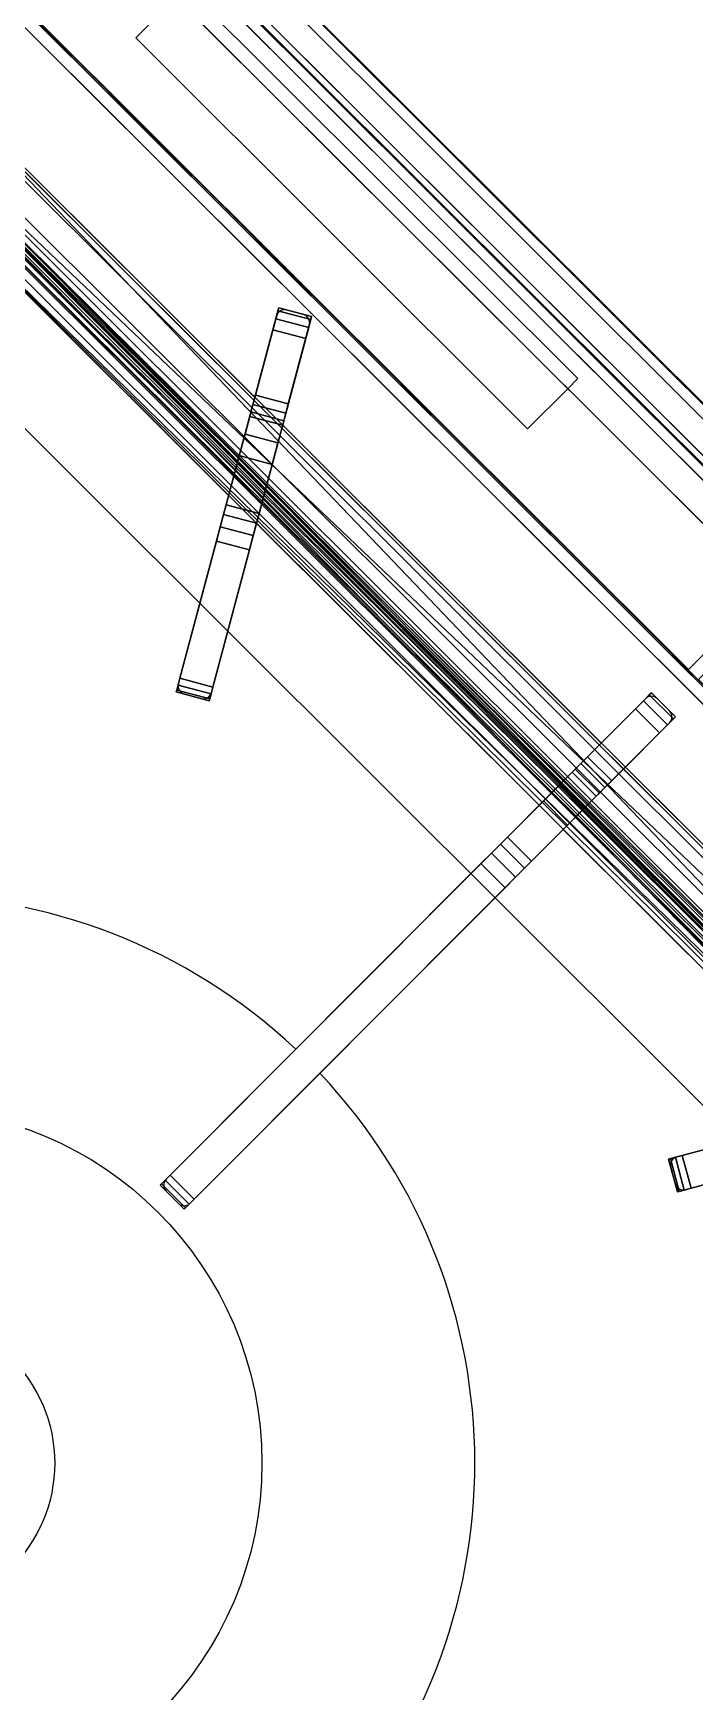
# Model space of a CAD drawing. Header units: millimetres. Extents: x 89237 to 96871, y -22823 to -19192.
# Drawn here: x 94740.4 to 94763.7, y -21865.6 to -21807.2 of the extents above; entities that cross this region are included whole.
import ezdxf

# ---------------------------------------------------------------- set-up
doc = ezdxf.new("R2010")
doc.units = ezdxf.units.MM
doc.header["$LTSCALE"] = 5
doc.linetypes.add('DASHED2', pattern=[9.525, 6.35, -3.175])
for name, color, linetype in [('200-EquipBlack-3d', 250, 'Continuous'), ('200-EquipBorder-2d', 9, 'Continuous'), ('200-EquipHidden-2D', 53, 'DASHED2'), ('200-EquipInternal-2d', 252, 'Continuous'), ('200-EquipSteel-3d', 9, 'Continuous')]:
    doc.layers.add(name, color=color, linetype=linetype)
doc.layers.add('200-InsPoint-3D', color=3, linetype='Continuous', plot=False)

# ---------------------------------------------------------------- blocks, each defined once
blk = doc.blocks.new('ELECTROLUX-MC-CRUSCOTTO800')
at = {"layer": '200-EquipBorder-2d'}
blk.add_line((0, -75), (800, -75), dxfattribs=at)
at = {"layer": '200-EquipSteel-3d'}
for points in [[(0, -55.83, 654.41), (0, 0, 660.54), (800, 0, 660.54), (800, -55.83, 654.41)], [(0, 0, 660.54), (0, 0, 900), (800, 0, 900), (800, 0, 660.54)], [(0, 0, 900), (0, -62, 900), (800, -62, 900), (800, 0, 900)], [(0, -4.32, 810.26), (0, -59.37, 692.2), (800, -59.37, 692.2), (800, -4.32, 810.26)], [(0, -71.19, 877.81), (0, -4.82, 813.08), (800, -4.82, 813.08), (800, -71.19, 877.81)], [(0, -59.7, 690.72), (0, -59.7, 657.89), (800, -59.7, 657.89), (800, -59.7, 690.72)], [(0, -74.75, 884.46), (0, -71.19, 877.81), (800, -71.19, 877.81), (800, -74.75, 884.46)]]:
    blk.add_3dface(points, dxfattribs=at)
for points, invisible_edges in [([(0, -4.12, 811.75), (0, -4.1, 810.99), (800, -4.1, 810.99), (800, -4.12, 811.75)], 10), ([(0, -4.1, 810.99), (0, -4.32, 810.26), (800, -4.32, 810.26), (800, -4.1, 810.99)], 8), ([(0, -4.36, 812.47), (0, -4.12, 811.75), (800, -4.12, 811.75), (800, -4.36, 812.47)], 10), ([(0, -4.82, 813.08), (0, -4.36, 812.47), (800, -4.36, 812.47), (800, -4.82, 813.08)], 2), ([(0, -57.28, 654.56), (0, -55.83, 654.41), (800, -55.83, 654.41), (800, -57.28, 654.56)], 8), ([(0, -58.54, 655.29), (0, -57.28, 654.56), (800, -57.28, 654.56), (800, -58.54, 655.29)], 10), ([(0, -59.4, 656.46), (0, -58.54, 655.29), (800, -58.54, 655.29), (800, -59.4, 656.46)], 10), ([(0, -59.37, 692.2), (0, -59.51, 691.85), (800, -59.51, 691.85), (800, -59.37, 692.2)], 2), ([(0, -59.7, 657.89), (0, -59.4, 656.46), (800, -59.4, 656.46), (800, -59.7, 657.89)], 2), ([(0, -59.51, 691.85), (0, -59.62, 691.48), (800, -59.62, 691.48), (800, -59.51, 691.85)], 10), ([(0, -59.62, 691.48), (0, -59.68, 691.11), (800, -59.68, 691.11), (800, -59.62, 691.48)], 10), ([(0, -59.68, 691.11), (0, -59.7, 690.72), (800, -59.7, 690.72), (800, -59.68, 691.11)], 8), ([(0, -62, 900), (0, -69.22, 897.81), (800, -69.22, 897.81), (800, -62, 900)], 2), ([(0, -69.22, 897.81), (0, -74.01, 891.97), (800, -74.01, 891.97), (800, -69.22, 897.81)], 10), ([(0, -74.01, 891.97), (0, -74.75, 884.46), (800, -74.75, 884.46), (800, -74.01, 891.97)], 8)]:
    blk.add_3dface(points, dxfattribs=dict(at, invisible_edges=invisible_edges))
blk = doc.blocks.new('ELECTROLUX-MC-BODY800X250')
at = {"layer": '200-EquipSteel-3d'}
for points in [[(0, -855, 650), (0, -2, 650), (800, -2, 650), (800, -855, 650)], [(0, -855, 650), (0, -855, 900), (0, -2, 900), (0, -2, 650)], [(0, -855, 650), (800, -855, 650), (800, -855, 900), (0, -855, 900)]]:
    blk.add_3dface(points, dxfattribs=at)
blk = doc.blocks.new('ELECTROLUX-MC-BURNER10')
at = {"layer": '200-EquipInternal-2d'}
blk.add_circle((0, 0), 52, dxfattribs=at)
blk = doc.blocks.new('ELECTROLUX-MC-TOPPAELLERO')
at = {"layer": '200-EquipBlack-3d'}
for points, invisible_edges in [([(394, -600, 929), (406, -600.67, 926.5), (394, -600.67, 926.5)], 1), ([(394, -600, 929), (406, -600, 929), (406, -600.67, 926.5)], 12), ([(394, -600, 929), (394, -600, 932), (406, -600, 929)], 2), ([(394, -600, 932), (406, -600, 932), (406, -600, 929)], 12), ([(394, -600, 932), (394, -600.67, 934.5), (406, -600, 932)], 2), ([(406, -600, 932), (394, -600.67, 934.5), (406, -600.67, 934.5)], 1), ([(394, -600.67, 934.5), (394, -600, 932), (394, -605, 937)], 14), ([(394, -600, 932), (394, -600, 929), (394, -605, 937)], 14), ([(394, -605, 937), (394, -600, 929), (394, -605, 924)], 15), ([(394, -600.67, 926.5), (394, -605, 924), (394, -600, 929)], 3), ([(406, -600.67, 926.5), (406, -602.5, 924.67), (394, -600.67, 926.5)], 2), ([(394, -600.67, 926.5), (406, -602.5, 924.67), (394, -602.5, 924.67)], 1), ([(406, -602.5, 936.33), (406, -600.67, 934.5), (394, -602.5, 936.33)], 2), ([(394, -602.5, 936.33), (406, -600.67, 934.5), (394, -600.67, 934.5)], 1), ([(394, -602.5, 936.33), (394, -600.67, 934.5), (394, -605, 937)], 2), ([(394, -602.5, 924.67), (394, -605, 924), (394, -600.67, 926.5)], 2), ([(406, -600.67, 926.5), (406, -600, 929), (406, -605, 924)], 14), ([(406, -600, 929), (406, -600, 932), (406, -605, 924)], 14), ([(406, -605, 924), (406, -600, 932), (406, -605, 937)], 15), ([(406, -600.67, 934.5), (406, -605, 937), (406, -600, 932)], 3), ([(406, -602.5, 924.67), (406, -600.67, 926.5), (406, -605, 924)], 2), ([(406, -602.5, 936.33), (406, -605, 937), (406, -600.67, 934.5)], 2), ([(394, -605, 924), (394, -602.5, 924.67), (406, -605, 924)], 2), ([(406, -605, 924), (394, -602.5, 924.67), (406, -602.5, 924.67)], 1), ([(394, -605, 937), (406, -602.5, 936.33), (394, -602.5, 936.33)], 1), ([(394, -605, 937), (406, -605, 937), (406, -602.5, 936.33)], 12), ([(394, -605, 924), (406, -605, 924), (394, -760, 920)], 2), ([(406, -605, 924), (406, -760, 920), (394, -760, 920)], 12), ([(394, -837, 937), (406, -837, 937), (394, -605, 937)], 2), ([(406, -837, 937), (406, -605, 937), (394, -605, 937)], 12), ([(394, -605, 937), (394, -760, 920), (394, -837, 937)], 3), ([(394, -605, 937), (394, -605, 924), (394, -760, 920)], 13), ([(406, -837, 937), (406, -760, 920), (406, -605, 937)], 3), ([(406, -605, 924), (406, -605, 937), (406, -760, 920)], 3), ([(274.99, -727.58, 926.5), (275.33, -727, 929), (272.83, -731.33, 924)], 14), ([(275.33, -727, 929), (275.33, -727, 932), (272.83, -731.33, 924)], 14), ([(272.83, -731.33, 924), (275.33, -727, 932), (272.83, -731.33, 937)], 15), ([(274.99, -727.58, 934.5), (272.83, -731.33, 937), (275.33, -727, 932)], 3), ([(274.08, -729.17, 924.67), (274.99, -727.58, 926.5), (272.83, -731.33, 924)], 2), ([(274.08, -729.17, 936.33), (272.83, -731.33, 937), (274.99, -727.58, 934.5)], 2), ([(272.83, -731.33, 924), (284.47, -735.17, 924.67), (274.08, -729.17, 924.67)], 1), ([(272.83, -731.33, 937), (274.08, -729.17, 936.33), (283.22, -737.33, 937)], 2), ([(274.08, -729.17, 924.67), (285.38, -733.58, 926.5), (274.99, -727.58, 926.5)], 1), ([(274.99, -727.58, 934.5), (284.47, -735.17, 936.33), (274.08, -729.17, 936.33)], 1), ([(284.47, -735.17, 924.67), (285.38, -733.58, 926.5), (274.08, -729.17, 924.67)], 2), ([(283.22, -737.33, 937), (274.08, -729.17, 936.33), (284.47, -735.17, 936.33)], 1), ([(275.33, -727, 929), (274.99, -727.58, 926.5), (285.72, -733, 929)], 2), ([(275.33, -727, 932), (285.38, -733.58, 934.5), (274.99, -727.58, 934.5)], 1), ([(285.72, -733, 929), (274.99, -727.58, 926.5), (285.38, -733.58, 926.5)], 1), ([(285.38, -733.58, 934.5), (284.47, -735.17, 936.33), (274.99, -727.58, 934.5)], 2), ([(275.33, -727, 932), (275.33, -727, 929), (285.72, -733, 932)], 2), ([(275.33, -727, 929), (285.72, -733, 929), (285.72, -733, 932)], 12), ([(275.33, -727, 932), (285.72, -733, 932), (285.38, -733.58, 934.5)], 12), ([(524.67, -727, 929), (525.01, -727.58, 926.5), (514.28, -733, 929)], 2), ([(524.67, -727, 932), (524.67, -727, 929), (514.28, -733, 932)], 2), ([(524.67, -727, 929), (514.28, -733, 929), (514.28, -733, 932)], 12), ([(524.67, -727, 932), (514.28, -733, 932), (514.62, -733.58, 934.5)], 12), ([(514.28, -733, 929), (525.01, -727.58, 926.5), (514.62, -733.58, 926.5)], 1), ([(524.67, -727, 932), (514.62, -733.58, 934.5), (525.01, -727.58, 934.5)], 1), ([(525.92, -729.17, 924.67), (514.62, -733.58, 926.5), (525.01, -727.58, 926.5)], 1), ([(514.62, -733.58, 934.5), (515.53, -735.17, 936.33), (525.01, -727.58, 934.5)], 2), ([(515.53, -735.17, 924.67), (514.62, -733.58, 926.5), (525.92, -729.17, 924.67)], 2), ([(525.01, -727.58, 934.5), (515.53, -735.17, 936.33), (525.92, -729.17, 936.33)], 1), ([(527.17, -731.33, 924), (515.53, -735.17, 924.67), (525.92, -729.17, 924.67)], 1), ([(516.78, -737.33, 937), (525.92, -729.17, 936.33), (515.53, -735.17, 936.33)], 1), ([(527.17, -731.33, 937), (525.92, -729.17, 936.33), (516.78, -737.33, 937)], 2), ([(525.01, -727.58, 926.5), (524.67, -727, 929), (527.17, -731.33, 924)], 14), ([(524.67, -727, 929), (524.67, -727, 932), (527.17, -731.33, 924)], 14), ([(527.17, -731.33, 924), (524.67, -727, 932), (527.17, -731.33, 937)], 15), ([(525.01, -727.58, 934.5), (527.17, -731.33, 937), (524.67, -727, 932)], 3), ([(525.92, -729.17, 924.67), (525.01, -727.58, 926.5), (527.17, -731.33, 924)], 2), ([(525.92, -729.17, 936.33), (527.17, -731.33, 937), (525.01, -727.58, 934.5)], 2), ([(272.83, -731.33, 937), (283.22, -737.33, 937), (209.33, -841.32, 937)], 2), ([(209.33, -841.32, 937), (247.83, -774.64, 920), (272.83, -731.33, 937)], 3), ([(247.83, -774.64, 920), (258.22, -780.64, 920), (272.83, -731.33, 924)], 2), ([(272.83, -731.33, 924), (272.83, -731.33, 937), (247.83, -774.64, 920)], 3), ([(258.22, -780.64, 920), (283.22, -737.33, 924), (272.83, -731.33, 924)], 12), ([(272.83, -731.33, 924), (283.22, -737.33, 924), (284.47, -735.17, 924.67)], 12), ([(285.38, -733.58, 934.5), (285.72, -733, 932), (283.22, -737.33, 937)], 14), ([(285.72, -733, 932), (285.72, -733, 929), (283.22, -737.33, 937)], 14), ([(283.22, -737.33, 937), (285.72, -733, 929), (283.22, -737.33, 924)], 15), ([(285.38, -733.58, 926.5), (283.22, -737.33, 924), (285.72, -733, 929)], 3), ([(284.47, -735.17, 936.33), (285.38, -733.58, 934.5), (283.22, -737.33, 937)], 2), ([(284.47, -735.17, 924.67), (283.22, -737.33, 924), (285.38, -733.58, 926.5)], 2), ([(514.62, -733.58, 934.5), (514.28, -733, 932), (516.78, -737.33, 937)], 14), ([(514.28, -733, 932), (514.28, -733, 929), (516.78, -737.33, 937)], 14), ([(516.78, -737.33, 937), (514.28, -733, 929), (516.78, -737.33, 924)], 15), ([(514.62, -733.58, 926.5), (516.78, -737.33, 924), (514.28, -733, 929)], 3), ([(515.53, -735.17, 936.33), (514.62, -733.58, 934.5), (516.78, -737.33, 937)], 2), ([(515.53, -735.17, 924.67), (516.78, -737.33, 924), (514.62, -733.58, 926.5)], 2), ([(527.17, -731.33, 924), (516.78, -737.33, 924), (515.53, -735.17, 924.67)], 12), ([(541.78, -780.64, 920), (516.78, -737.33, 924), (527.17, -731.33, 924)], 12), ([(527.17, -731.33, 937), (516.78, -737.33, 937), (590.67, -841.32, 937)], 2), ([(552.17, -774.64, 920), (541.78, -780.64, 920), (527.17, -731.33, 924)], 2), ([(590.67, -841.32, 937), (552.17, -774.64, 920), (527.17, -731.33, 937)], 3), ([(527.17, -731.33, 924), (527.17, -731.33, 937), (552.17, -774.64, 920)], 3), ([(283.22, -737.33, 937), (219.72, -847.32, 937), (209.33, -841.32, 937)], 12), ([(283.22, -737.33, 937), (258.22, -780.64, 920), (219.72, -847.32, 937)], 3), ([(283.22, -737.33, 937), (283.22, -737.33, 924), (258.22, -780.64, 920)], 13), ([(516.78, -737.33, 937), (580.28, -847.32, 937), (590.67, -841.32, 937)], 12), ([(516.78, -737.33, 937), (541.78, -780.64, 920), (580.28, -847.32, 937)], 3), ([(516.78, -737.33, 937), (516.78, -737.33, 924), (541.78, -780.64, 920)], 13), ([(394, -760, 920), (406, -760, 920), (394, -765.2, 917.83)], 2), ([(406, -760, 920), (406, -765.2, 917.83), (394, -765.2, 917.83)], 12), ([(394, -760, 920), (394, -765.2, 917.83), (394, -837, 937)], 14), ([(406, -765.2, 917.83), (406, -769.69, 914.42), (394, -765.2, 917.83)], 2), ([(406, -769.69, 914.42), (394, -769.69, 914.42), (394, -765.2, 917.83)], 12), ([(394, -765.2, 917.83), (394, -769.69, 914.42), (394, -837, 937)], 14), ([(406, -765.2, 917.83), (406, -760, 920), (406, -837, 937)], 14), ([(406, -765.2, 917.83), (406, -837, 937), (406, -769.69, 914.42)], 3), ([(406, -773.19, 910), (394, -773.19, 910), (406, -769.69, 914.42)], 2), ([(394, -773.19, 910), (394, -769.69, 914.42), (406, -769.69, 914.42)], 12), ([(394, -773.19, 910), (394, -813.18, 900), (394, -769.69, 914.42)], 3), ([(394, -837, 937), (394, -769.69, 914.42), (394, -845, 929)], 15), ([(394, -813.18, 900), (394, -845, 929), (394, -769.69, 914.42)], 15), ([(406, -773.19, 910), (406, -769.69, 914.42), (406, -813.18, 900)], 14), ([(406, -837, 937), (406, -845, 929), (406, -769.69, 914.42)], 15), ([(406, -769.69, 914.42), (406, -845, 929), (406, -813.18, 900)], 15), ([(394, -773.19, 910), (406, -773.19, 910), (394, -780.18, 897.13)], 2), ([(406, -773.19, 910), (406, -780.18, 897.13), (394, -780.18, 897.13)], 14), ([(394, -813.18, 900), (394, -773.19, 910), (394, -809.8, 899.25)], 3), ([(394, -780.18, 897.13), (394, -809.8, 899.25), (394, -773.19, 910)], 3), ([(406, -809.8, 899.25), (406, -773.19, 910), (406, -813.18, 900)], 3), ([(406, -773.19, 910), (406, -809.8, 899.25), (406, -780.18, 897.13)], 3), ([(541.78, -780.64, 920), (552.17, -774.64, 920), (544.38, -785.14, 917.83)], 2), ([(552.17, -774.64, 920), (554.77, -779.14, 917.83), (544.38, -785.14, 917.83)], 12), ([(554.77, -779.14, 917.83), (552.17, -774.64, 920), (590.67, -841.32, 937)], 14), ([(406, -780.18, 897.13), (406, -786.18, 883.77), (394, -780.18, 897.13)], 14), ([(406, -786.18, 883.77), (394, -786.18, 883.77), (394, -780.18, 897.13)], 13), ([(394, -786.18, 883.77), (394, -805.45, 894.07), (394, -780.18, 897.13)], 3), ([(394, -805.45, 894.07), (394, -807.05, 897.14), (394, -780.18, 897.13)], 14), ([(394, -807.05, 897.14), (394, -809.8, 899.25), (394, -780.18, 897.13)], 14), ([(406, -809.8, 899.25), (406, -807.05, 897.14), (406, -780.18, 897.13)], 14), ([(406, -786.18, 883.77), (406, -780.18, 897.13), (406, -805.45, 894.07)], 14), ([(406, -805.45, 894.07), (406, -780.18, 897.13), (406, -807.05, 897.14)], 3), ([(541.78, -780.64, 920), (544.38, -785.14, 917.83), (580.28, -847.32, 937)], 14), ([(544.38, -785.14, 917.83), (554.77, -779.14, 917.83), (557.02, -783.03, 914.42)], 12), ([(554.77, -779.14, 917.83), (590.67, -841.32, 937), (557.02, -783.03, 914.42)], 3), ([(406, -791.18, 870), (394, -791.18, 870), (406, -786.18, 883.77)], 2), ([(394, -791.18, 870), (394, -786.18, 883.77), (406, -786.18, 883.77)], 14), ([(394, -791.18, 870), (394, -799, 870), (394, -786.18, 883.77)], 2), ([(394, -799, 870), (394, -805.45, 894.07), (394, -786.18, 883.77)], 14), ([(406, -799, 870), (406, -786.18, 883.77), (406, -805.45, 894.07)], 3), ([(406, -799, 870), (406, -791.18, 870), (406, -786.18, 883.77)], 12), ([(546.63, -789.03, 914.42), (544.38, -785.14, 917.83), (557.02, -783.03, 914.42)], 2), ([(544.38, -785.14, 917.83), (546.63, -789.03, 914.42), (580.28, -847.32, 937)], 14), ([(548.38, -792.06, 910), (546.63, -789.03, 914.42), (557.02, -783.03, 914.42)], 12), ([(558.77, -786.06, 910), (548.38, -792.06, 910), (557.02, -783.03, 914.42)], 2), ([(548.38, -792.06, 910), (558.77, -786.06, 910), (551.87, -798.11, 897.13)], 2), ([(558.77, -786.06, 910), (562.26, -792.11, 897.13), (551.87, -798.11, 897.13)], 14), ([(558.77, -786.06, 910), (557.02, -783.03, 914.42), (578.76, -820.69, 900)], 14), ([(590.67, -841.32, 937), (594.67, -848.25, 929), (557.02, -783.03, 914.42)], 15), ([(557.02, -783.03, 914.42), (594.67, -848.25, 929), (578.76, -820.69, 900)], 15), ([(577.07, -817.76, 899.25), (558.77, -786.06, 910), (578.76, -820.69, 900)], 3), ([(558.77, -786.06, 910), (577.07, -817.76, 899.25), (562.26, -792.11, 897.13)], 3), ([(394, -791.18, 870), (406, -791.18, 870), (394, -799, 870)], 2), ([(406, -791.18, 870), (406, -799, 870), (394, -799, 870)], 12), ([(548.38, -792.06, 910), (568.37, -826.69, 900), (546.63, -789.03, 914.42)], 3), ([(580.28, -847.32, 937), (546.63, -789.03, 914.42), (584.28, -854.25, 929)], 15), ([(568.37, -826.69, 900), (584.28, -854.25, 929), (546.63, -789.03, 914.42)], 15), ([(568.37, -826.69, 900), (548.38, -792.06, 910), (566.68, -823.76, 899.25)], 3), ([(551.87, -798.11, 897.13), (566.68, -823.76, 899.25), (548.38, -792.06, 910)], 3), ([(551.87, -798.11, 897.13), (562.26, -792.11, 897.13), (565.26, -797.31, 883.77)], 13), ([(577.07, -817.76, 899.25), (575.7, -815.38, 897.14), (562.26, -792.11, 897.13)], 14), ([(565.26, -797.31, 883.77), (562.26, -792.11, 897.13), (574.9, -814, 894.07)], 14), ([(574.9, -814, 894.07), (562.26, -792.11, 897.13), (575.7, -815.38, 897.14)], 3), ([(394, -805.45, 894.07), (394, -799, 870), (406, -805.45, 894.07)], 2), ([(394, -799, 870), (406, -799, 870), (406, -805.45, 894.07)], 12), ([(554.87, -803.31, 883.77), (551.87, -798.11, 897.13), (565.26, -797.31, 883.77)], 14), ([(554.87, -803.31, 883.77), (564.51, -820, 894.07), (551.87, -798.11, 897.13)], 3), ([(564.51, -820, 894.07), (565.31, -821.38, 897.14), (551.87, -798.11, 897.13)], 14), ([(565.31, -821.38, 897.14), (566.68, -823.76, 899.25), (551.87, -798.11, 897.13)], 14), ([(557.37, -807.63, 870), (554.87, -803.31, 883.77), (565.26, -797.31, 883.77)], 14), ([(567.76, -801.63, 870), (557.37, -807.63, 870), (565.26, -797.31, 883.77)], 2), ([(571.67, -808.41, 870), (565.26, -797.31, 883.77), (574.9, -814, 894.07)], 3), ([(571.67, -808.41, 870), (567.76, -801.63, 870), (565.26, -797.31, 883.77)], 12), ([(394, -805.45, 894.07), (406, -807.05, 897.14), (394, -807.05, 897.14)], 1), ([(394, -805.45, 894.07), (406, -805.45, 894.07), (406, -807.05, 897.14)], 12), ([(557.37, -807.63, 870), (561.28, -814.41, 870), (554.87, -803.31, 883.77)], 2), ([(561.28, -814.41, 870), (564.51, -820, 894.07), (554.87, -803.31, 883.77)], 14), ([(561.28, -814.41, 870), (557.37, -807.63, 870), (567.76, -801.63, 870)], 12), ([(571.67, -808.41, 870), (561.28, -814.41, 870), (567.76, -801.63, 870)], 2), ([(406, -807.05, 897.14), (406, -809.8, 899.25), (394, -807.05, 897.14)], 2), ([(394, -807.05, 897.14), (406, -809.8, 899.25), (394, -809.8, 899.25)], 1), ([(394, -813.18, 900), (394, -809.8, 899.25), (406, -813.18, 900)], 2), ([(406, -813.18, 900), (394, -809.8, 899.25), (406, -809.8, 899.25)], 1), ([(571.67, -808.41, 870), (574.9, -814, 894.07), (561.28, -814.41, 870)], 2), ([(394, -813.18, 900), (406, -813.18, 900), (394, -845, 900)], 2), ([(406, -813.18, 900), (406, -845, 900), (394, -845, 900)], 12), ([(394, -845, 900), (394, -845, 929), (394, -813.18, 900)], 2), ([(406, -845, 900), (406, -813.18, 900), (406, -845, 929)], 2), ([(574.9, -814, 894.07), (564.51, -820, 894.07), (561.28, -814.41, 870)], 12), ([(574.9, -814, 894.07), (575.7, -815.38, 897.14), (564.51, -820, 894.07)], 2), ([(564.51, -820, 894.07), (575.7, -815.38, 897.14), (565.31, -821.38, 897.14)], 1), ([(577.07, -817.76, 899.25), (565.31, -821.38, 897.14), (575.7, -815.38, 897.14)], 1), ([(566.68, -823.76, 899.25), (565.31, -821.38, 897.14), (577.07, -817.76, 899.25)], 2), ([(578.76, -820.69, 900), (566.68, -823.76, 899.25), (577.07, -817.76, 899.25)], 1), ([(578.76, -820.69, 900), (568.37, -826.69, 900), (566.68, -823.76, 899.25)], 12), ([(584.28, -854.25, 900), (568.37, -826.69, 900), (578.76, -820.69, 900)], 12), ([(594.67, -848.25, 900), (584.28, -854.25, 900), (578.76, -820.69, 900)], 2), ([(594.67, -848.25, 900), (578.76, -820.69, 900), (594.67, -848.25, 929)], 2), ([(584.28, -854.25, 900), (584.28, -854.25, 929), (568.37, -826.69, 900)], 2), ([(394, -837, 937), (394, -841, 935.93), (406, -837, 937)], 2), ([(406, -837, 937), (394, -841, 935.93), (406, -841, 935.93)], 1), ([(394, -843.93, 933), (394, -837, 937), (394, -845, 929)], 3), ([(394, -843.93, 933), (394, -841, 935.93), (394, -837, 937)], 12), ([(406, -843.93, 933), (406, -841, 935.93), (394, -843.93, 933)], 2), ([(394, -843.93, 933), (406, -841, 935.93), (394, -841, 935.93)], 1), ([(406, -841, 935.93), (406, -843.93, 933), (406, -837, 937)], 2), ([(406, -843.93, 933), (406, -845, 929), (406, -837, 937)], 14), ([(394, -845, 929), (406, -843.93, 933), (394, -843.93, 933)], 1), ([(394, -845, 929), (406, -845, 929), (406, -843.93, 933)], 12), ([(394, -845, 929), (394, -845, 900), (406, -845, 929)], 2), ([(394, -845, 900), (406, -845, 900), (406, -845, 929)], 12), ([(590.67, -841.32, 937), (580.28, -847.32, 937), (582.28, -850.78, 935.93)], 12), ([(590.67, -841.32, 937), (582.28, -850.78, 935.93), (592.67, -844.78, 935.93)], 1), ([(582.28, -850.78, 935.93), (583.74, -853.32, 933), (592.67, -844.78, 935.93)], 2), ([(592.67, -844.78, 935.93), (583.74, -853.32, 933), (594.14, -847.32, 933)], 1), ([(592.67, -844.78, 935.93), (594.14, -847.32, 933), (590.67, -841.32, 937)], 2), ([(594.14, -847.32, 933), (594.67, -848.25, 929), (590.67, -841.32, 937)], 14), ([(583.74, -853.32, 933), (580.28, -847.32, 937), (584.28, -854.25, 929)], 3), ([(583.74, -853.32, 933), (582.28, -850.78, 935.93), (580.28, -847.32, 937)], 12), ([(584.28, -854.25, 929), (594.14, -847.32, 933), (583.74, -853.32, 933)], 1), ([(594.67, -848.25, 929), (594.14, -847.32, 933), (584.28, -854.25, 929)], 2), ([(594.67, -848.25, 900), (594.67, -848.25, 929), (584.28, -854.25, 900)], 2), ([(594.67, -848.25, 929), (584.28, -854.25, 929), (584.28, -854.25, 900)], 12)]:
    blk.add_3dface(points, dxfattribs=dict(at, invisible_edges=invisible_edges))
at = {"layer": '200-EquipInternal-2d'}
for p, q in [((403, -600), (397, -600)), ((394, -603), (394, -605)), ((394, -605), (394, -837)), ((406, -605), (406, -603)), ((406, -837), (406, -605)), ((273.83, -729.6), (272.83, -731.33)), ((283.12, -731.5), (277.93, -728.5)), ((516.88, -731.5), (522.07, -728.5)), ((526.17, -729.6), (527.17, -731.33)), ((272.83, -731.33), (209.33, -841.32)), ((283.22, -737.33), (284.22, -735.6)), ((516.78, -737.33), (515.78, -735.6)), ((527.17, -731.33), (590.67, -841.32)), ((219.72, -847.32), (283.22, -737.33)), ((580.28, -847.32), (516.78, -737.33)), ((253.39, -789), (394, -789)), ((406, -789), (546.61, -789)), ((560.47, -789), (732.76, -789)), ((394, -820), (235.49, -820)), ((564.51, -820), (406, -820)), ((736.24, -820), (578.36, -820)), ((394, -837), (394, -842)), ((406, -842), (406, -837)), ((403, -845), (397, -845)), ((590.67, -841.32), (593.17, -845.65)), ((582.78, -851.65), (580.28, -847.32)), ((586.88, -852.75), (592.07, -849.75))]:
    blk.add_line(p, q, dxfattribs=at)
blk.add_circle((400, -467.75), 125, dxfattribs=at)
for centre, radius, start, end in [((400, -467.75), 200, 181.71913, 268.28087), ((400, -467.75), 200, 271.71913, 358.28087), ((397, -603), 3, 90, 180), ((403, -603), 3, 0, 90), ((276.43, -731.1), 3, 60, 150), ((523.57, -731.1), 3, 30, 120), ((281.62, -734.1), 3, 330, 60), ((518.38, -734.1), 3, 120, 210), ((397, -842), 3, 180, 270), ((403, -842), 3, 270, 0), ((590.57, -847.15), 3, 300, 30), ((585.38, -850.15), 3, 210, 300)]:
    blk.add_arc(centre, radius, start, end, dxfattribs=at)
at = {"layer": '200-EquipSteel-3d'}
for points, invisible_edges in [([(0, -80.5, 900), (30, -133.76, 900), (30, -786.24, 900), (0, -855, 900)], 5), ([(55, -133.76, 869), (63.76, -125, 869), (55, -786.24, 869)], 3), ([(55, -786.24, 869), (63.76, -125, 869), (63.76, -795, 869)], 15), ([(736.24, -795, 869), (63.76, -795, 869), (736.24, -125, 869)], 14), ([(736.24, -125, 869), (63.76, -795, 869), (63.76, -125, 869)], 3), ([(30, -133.76, 894), (33.35, -133.76, 881.5), (30, -786.24, 894)], 2), ([(30, -786.24, 894), (33.35, -133.76, 881.5), (33.35, -786.24, 881.5)], 1), ([(30, -133.76, 900), (30, -133.76, 894), (30, -786.24, 900)], 2), ([(30, -133.76, 894), (30, -786.24, 894), (30, -786.24, 900)], 12), ([(31, -133.76, 900), (30, -133.76, 900), (31, -786.24, 900)], 3), ([(30, -133.76, 900), (30, -786.24, 900), (31, -786.24, 900)], 14), ([(42.5, -786.24, 872.35), (33.35, -786.24, 881.5), (42.5, -133.76, 872.35)], 2), ([(42.5, -133.76, 872.35), (33.35, -786.24, 881.5), (33.35, -133.76, 881.5)], 1), ([(55, -133.76, 869), (42.5, -786.24, 872.35), (42.5, -133.76, 872.35)], 13), ([(55, -133.76, 869), (55, -786.24, 869), (42.5, -786.24, 872.35)], 14), ([(63.76, -795, 869), (736.24, -807.5, 872.35), (63.76, -807.5, 872.35)], 13), ([(63.76, -795, 869), (736.24, -795, 869), (736.24, -807.5, 872.35)], 14), ([(736.24, -807.5, 872.35), (736.24, -816.65, 881.5), (63.76, -807.5, 872.35)], 2), ([(63.76, -807.5, 872.35), (736.24, -816.65, 881.5), (63.76, -816.65, 881.5)], 1), ([(63.76, -820, 894), (63.76, -816.65, 881.5), (736.24, -820, 894)], 2), ([(736.24, -820, 894), (63.76, -816.65, 881.5), (736.24, -816.65, 881.5)], 1), ([(0, -855, 900), (63.76, -820, 900), (736.24, -820, 900), (800, -855, 900)], 5), ([(63.76, -820, 900), (736.24, -820, 900), (63.76, -819, 900)], 14), ([(63.76, -819, 900), (736.24, -820, 900), (736.24, -819, 900)], 3), ([(63.76, -820, 900), (63.76, -820, 894), (736.24, -820, 900)], 2), ([(63.76, -820, 894), (736.24, -820, 894), (736.24, -820, 900)], 12)]:
    blk.add_3dface(points, dxfattribs=dict(at, invisible_edges=invisible_edges))
at = {"layer": '200-EquipBlack-3d'}
mesh = blk.add_polyface(dxfattribs=at)
corners = [(55.29, -119.09, 897), (56.54, -121.26, 896.33), (49.09, -125.29, 897), (57.46, -122.84, 894.5), (57.71, -123.28, 893.29), (52.84, -127.46, 894.5), (51.26, -126.54, 896.33), (51.65, -133.76, 893.29), (50.65, -133.76, 895.21), (53.28, -127.71, 893.29), (46.82, -133.76, 897), (48.94, -133.76, 896.53), (57.89, -133.76, 870), (49.09, -125.29, 900), (52.56, -127.29, 898.93), (55.29, -119.09, 900), (46.82, -133.76, 900), (50.2, -133.76, 899.25), (54.55, -133.76, 894.07), (55.09, -128.76, 896), (52.95, -133.76, 897.14), (55.78, -129.16, 894.07), (58.76, -125.09, 896), (57.29, -122.56, 898.93), (63.76, -101, 900), (47.38, -105.39, 897), (47.38, -105.39, 900), (31, -133.76, 897), (35.39, -117.38, 900), (35.39, -117.38, 897), (31, -133.76, 900), (46.82, -786.24, 897), (50.65, -786.24, 895.21), (48.94, -786.24, 896.53), (51.65, -786.24, 893.29), (54.55, -786.24, 894.07), (50.2, -786.24, 899.25), (52.95, -786.24, 897.14), (31, -786.24, 900), (46.82, -786.24, 900), (63.76, -101, 897), (31, -786.24, 897)]
mesh.append_faces([[corners[k] for k in face] for face in [(11, 6, 5), (11, 5, 8), (18, 19, 20), (18, 21, 19), (19, 14, 20), (20, 14, 17)]])
mesh.append_faces([[corners[k] for k in face] for face in [(3, 6, 1), (9, 8, 5), (13, 17, 14), (19, 23, 14), (24, 25, 26), (27, 28, 29), (29, 26, 25), (7, 32, 8), (8, 33, 11), (17, 37, 20)]], dxfattribs={"vtx0": -1})
mesh.append_faces([[corners[k] for k in face] for face in [(16, 17, 13), (10, 11, 31), (26, 15, 24), (15, 26, 13), (30, 16, 28), (16, 30, 39), (28, 13, 26), (40, 0, 25), (10, 29, 2), (2, 25, 0)]], dxfattribs={"vtx0": -1, "vtx1": -1})
mesh.append_faces([[corners[k] for k in face] for face in [(16, 36, 17)]], dxfattribs={"vtx0": -1, "vtx2": -1})
mesh.append_faces([[corners[k] for k in face] for face in [(0, 1, 2), (3, 4, 5), (7, 8, 9), (9, 5, 4), (6, 2, 1), (13, 14, 15), (19, 21, 22), (28, 26, 29), (7, 12, 34), (18, 20, 35), (30, 27, 38)]], dxfattribs={"vtx1": -1})
mesh.append_faces([[corners[k] for k in face] for face in [(10, 2, 11), (16, 13, 28), (41, 27, 10), (27, 29, 10), (29, 25, 2)]], dxfattribs={"vtx1": -1, "vtx2": -1})
mesh.append_faces([[corners[k] for k in face] for face in [(3, 5, 6), (2, 6, 11), (12, 7, 9), (14, 23, 15), (27, 30, 28)]], dxfattribs={"vtx2": -1})
mesh = blk.add_polyface(dxfattribs=at)
corners = [(63.76, -127.89, 870), (63.76, -121.65, 893.29), (736.24, -127.89, 870), (63.76, -124.55, 894.07), (63.76, -131, 870), (736.24, -124.55, 894.07), (63.76, -116.82, 900), (63.76, -120.2, 899.25), (736.24, -116.82, 900), (736.24, -122.95, 897.14), (63.76, -122.95, 897.14), (736.24, -120.2, 899.25), (63.76, -101, 897), (63.76, -101, 900), (736.24, -101, 897), (63.76, -120.65, 895.21), (736.24, -121.65, 893.29), (63.76, -116.82, 897), (736.24, -118.94, 896.53), (63.76, -118.94, 896.53), (736.24, -120.65, 895.21), (55.29, -119.09, 897), (56.54, -121.26, 896.33), (57.71, -123.28, 893.29), (57.46, -122.84, 894.5), (60.83, -128.68, 870), (57.89, -133.76, 870), (53.28, -127.71, 893.29), (58.68, -130.83, 870), (62.38, -131.37, 870), (59.16, -125.78, 894.07), (61.37, -132.38, 870), (55.78, -129.16, 894.07), (61, -133.76, 870), (54.55, -133.76, 894.07), (57.29, -122.56, 898.93), (55.29, -119.09, 900), (55.09, -128.76, 896), (58.76, -125.09, 896), (47.38, -105.39, 897), (61, -786.24, 870), (57.89, -786.24, 870)]
mesh.append_faces([[corners[k] for k in face] for face in [(19, 15, 22), (23, 24, 1), (24, 22, 1), (15, 1, 22), (3, 10, 30), (7, 35, 10), (30, 10, 38), (35, 38, 10)]])
mesh.append_faces([[corners[k] for k in face] for face in [(3, 9, 10), (10, 11, 7), (19, 20, 15), (21, 19, 22), (1, 25, 23), (26, 27, 28), (28, 23, 25), (34, 31, 32), (7, 36, 35)]], dxfattribs={"vtx0": -1})
mesh.append_faces([[corners[k] for k in face] for face in [(6, 7, 8), (17, 19, 21), (21, 12, 17), (29, 0, 4), (0, 29, 25), (33, 28, 31), (31, 25, 29)]], dxfattribs={"vtx0": -1, "vtx1": -1})
mesh.append_faces([[corners[k] for k in face] for face in [(17, 18, 19), (13, 6, 8)]], dxfattribs={"vtx0": -1, "vtx2": -1})
mesh.append_faces([[corners[k] for k in face] for face in [(0, 1, 2), (3, 4, 5), (12, 13, 14), (1, 15, 16), (0, 25, 1), (27, 23, 28), (4, 3, 29), (29, 30, 31), (33, 31, 34), (12, 39, 13), (33, 34, 40)]], dxfattribs={"vtx1": -1})
mesh.append_faces([[corners[k] for k in face] for face in [(6, 36, 7), (36, 6, 13), (12, 14, 17), (0, 2, 4), (41, 26, 33), (26, 28, 33), (28, 25, 31)]], dxfattribs={"vtx1": -1, "vtx2": -1})
mesh.append_faces([[corners[k] for k in face] for face in [(3, 30, 29), (30, 32, 31), (37, 38, 35), (32, 30, 38)]], dxfattribs={"vtx2": -1})
mesh = blk.add_polyface(dxfattribs=at)
corners = [(46.82, -786.24, 897), (48.94, -133.76, 896.53), (48.94, -786.24, 896.53), (51.65, -133.76, 893.29), (51.65, -786.24, 893.29), (50.65, -786.24, 895.21), (50.65, -133.76, 895.21), (57.89, -133.76, 870), (57.89, -786.24, 870), (54.55, -786.24, 894.07), (52.95, -133.76, 897.14), (52.95, -786.24, 897.14), (46.82, -133.76, 900), (46.82, -786.24, 900), (50.2, -786.24, 899.25), (50.2, -133.76, 899.25), (31, -133.76, 897), (31, -786.24, 897), (31, -786.24, 900), (35.39, -802.62, 897), (35.39, -802.62, 900), (63.76, -819, 897), (47.38, -814.61, 900), (47.38, -814.61, 897), (49.09, -794.71, 897), (51.26, -793.46, 896.33), (55.29, -800.91, 897), (53.28, -792.29, 893.29), (52.84, -792.54, 894.5), (57.46, -797.16, 894.5), (56.54, -798.74, 896.33), (57.71, -796.72, 893.29), (55.78, -790.84, 894.07), (52.56, -792.71, 898.93), (49.09, -794.71, 900), (55.29, -800.91, 900), (57.29, -797.44, 898.93), (58.76, -794.91, 896), (55.09, -791.24, 896), (31, -133.76, 900), (63.76, -819, 900), (46.82, -133.76, 897)]
mesh.append_faces([[corners[k] for k in face] for face in [(2, 5, 25), (27, 28, 4), (28, 25, 4), (5, 4, 25), (9, 11, 32), (14, 33, 11), (32, 11, 38), (33, 38, 11)]])
mesh.append_faces([[corners[k] for k in face] for face in [(9, 10, 11), (18, 19, 20), (21, 22, 23), (23, 20, 19), (24, 2, 25), (28, 30, 25), (37, 33, 36), (14, 34, 33)]], dxfattribs={"vtx0": -1})
mesh.append_faces([[corners[k] for k in face] for face in [(0, 2, 24), (22, 34, 20), (34, 22, 35), (40, 35, 22), (20, 13, 18), (0, 17, 41), (17, 0, 19), (26, 23, 24), (23, 26, 21), (24, 19, 0)]], dxfattribs={"vtx0": -1, "vtx1": -1})
mesh.append_faces([[corners[k] for k in face] for face in [(0, 1, 2)]], dxfattribs={"vtx0": -1, "vtx2": -1})
mesh.append_faces([[corners[k] for k in face] for face in [(5, 2, 6), (14, 11, 15), (17, 19, 18), (22, 20, 23), (24, 25, 26), (28, 27, 29), (31, 29, 27), (30, 26, 25), (4, 8, 27), (35, 36, 34)]], dxfattribs={"vtx1": -1})
mesh.append_faces([[corners[k] for k in face] for face in [(12, 13, 14), (13, 34, 14), (39, 18, 13), (34, 13, 20), (23, 19, 24)]], dxfattribs={"vtx1": -1, "vtx2": -1})
mesh.append_faces([[corners[k] for k in face] for face in [(3, 4, 5), (7, 8, 4), (16, 17, 18), (28, 29, 30), (37, 38, 33), (36, 33, 34)]], dxfattribs={"vtx2": -1})
mesh = blk.add_polyface(dxfattribs=at)
corners = [(54.55, -133.76, 894.07), (54.55, -786.24, 894.07), (61, -786.24, 870), (63.76, -819, 897), (63.76, -819, 900), (47.38, -814.61, 900), (63.76, -798.35, 893.29), (63.76, -799.35, 895.21), (57.71, -796.72, 893.29), (57.46, -797.16, 894.5), (63.76, -803.18, 897), (55.29, -800.91, 897), (63.76, -801.06, 896.53), (56.54, -798.74, 896.33), (57.89, -786.24, 870), (58.68, -789.17, 870), (53.28, -792.29, 893.29), (60.83, -791.32, 870), (63.76, -792.11, 870), (55.78, -790.84, 894.07), (61.37, -787.62, 870), (63.76, -795.45, 894.07), (62.38, -788.63, 870), (59.16, -794.22, 894.07), (63.76, -789, 870), (63.76, -803.18, 900), (63.76, -799.8, 899.25), (55.29, -800.91, 900), (57.29, -797.44, 898.93), (58.76, -794.91, 896), (63.76, -797.05, 897.14), (55.09, -791.24, 896), (736.24, -819, 900), (736.24, -803.18, 897), (736.24, -801.06, 896.53), (736.24, -799.35, 895.21), (736.24, -798.35, 893.29), (61, -133.76, 870), (736.24, -789, 870), (736.24, -795.45, 894.07), (736.24, -799.8, 899.25), (736.24, -797.05, 897.14)]
mesh.append_faces([[corners[k] for k in face] for face in [(12, 13, 9), (12, 9, 7), (21, 29, 30), (21, 23, 29), (29, 28, 30), (30, 28, 26)]])
mesh.append_faces([[corners[k] for k in face] for face in [(8, 7, 9), (16, 17, 8), (18, 8, 17), (2, 19, 20), (21, 22, 23), (23, 20, 19), (27, 26, 28), (6, 35, 7), (26, 41, 30)]], dxfattribs={"vtx0": -1})
mesh.append_faces([[corners[k] for k in face] for face in [(25, 26, 27), (32, 25, 4), (33, 3, 10), (2, 14, 37), (14, 2, 15), (22, 17, 20), (17, 22, 18), (20, 15, 2), (38, 18, 24)]], dxfattribs={"vtx0": -1, "vtx1": -1})
mesh.append_faces([[corners[k] for k in face] for face in [(10, 12, 34), (25, 40, 26)]], dxfattribs={"vtx0": -1, "vtx2": -1})
mesh.append_faces([[corners[k] for k in face] for face in [(6, 7, 8), (15, 17, 16), (6, 8, 18), (1, 19, 2), (22, 20, 23), (29, 23, 31), (4, 3, 32), (6, 18, 36), (24, 21, 38), (21, 30, 39)]], dxfattribs={"vtx1": -1})
mesh.append_faces([[corners[k] for k in face] for face in [(10, 11, 12), (25, 27, 4), (11, 10, 3), (22, 24, 18), (17, 15, 20)]], dxfattribs={"vtx1": -1, "vtx2": -1})
mesh.append_faces([[corners[k] for k in face] for face in [(0, 1, 2), (3, 4, 5), (11, 13, 12), (14, 15, 16), (21, 24, 22), (23, 19, 31), (34, 12, 7)]], dxfattribs={"vtx2": -1})
mesh = blk.add_polyface(dxfattribs=at)
corners = [(739, -133.76, 870), (739, -786.24, 870), (745.45, -786.24, 894.07), (736.24, -819, 900), (736.24, -819, 897), (752.62, -814.61, 897), (736.24, -803.18, 897), (736.24, -801.06, 896.53), (744.71, -800.91, 897), (743.46, -798.74, 896.33), (736.24, -799.35, 895.21), (742.29, -796.72, 893.29), (742.54, -797.16, 894.5), (736.24, -798.35, 893.29), (742.11, -786.24, 870), (746.72, -792.29, 893.29), (741.32, -789.17, 870), (739.17, -791.32, 870), (736.24, -792.11, 870), (744.22, -790.84, 894.07), (738.63, -787.62, 870), (740.84, -794.22, 894.07), (737.62, -788.63, 870), (736.24, -795.45, 894.07), (736.24, -789, 870), (744.91, -791.24, 896), (741.24, -794.91, 896), (742.71, -797.44, 898.93), (736.24, -797.05, 897.14), (736.24, -799.8, 899.25), (736.24, -803.18, 900), (744.71, -800.91, 900), (63.76, -803.18, 900), (63.76, -819, 897), (63.76, -803.18, 897), (63.76, -798.35, 893.29), (63.76, -799.35, 895.21), (63.76, -792.11, 870), (742.11, -133.76, 870), (63.76, -795.45, 894.07), (63.76, -797.05, 897.14), (63.76, -799.8, 899.25)]
mesh.append_faces([[corners[k] for k in face] for face in [(7, 10, 9), (11, 12, 13), (12, 9, 13), (10, 13, 9), (23, 28, 21), (29, 27, 28), (28, 27, 26), (28, 26, 21)]])
mesh.append_faces([[corners[k] for k in face] for face in [(8, 7, 9), (14, 15, 16), (13, 17, 11), (11, 16, 15), (24, 21, 22), (29, 31, 27), (23, 40, 28)]], dxfattribs={"vtx0": -1})
mesh.append_faces([[corners[k] for k in face] for face in [(6, 7, 8), (8, 4, 6), (22, 18, 24), (18, 22, 17), (1, 16, 20), (20, 17, 22)]], dxfattribs={"vtx0": -1, "vtx1": -1})
mesh.append_faces([[corners[k] for k in face] for face in [(17, 16, 11), (2, 1, 19), (19, 20, 21), (23, 21, 24), (10, 7, 36), (29, 28, 41)]], dxfattribs={"vtx1": -1})
mesh.append_faces([[corners[k] for k in face] for face in [(30, 31, 29), (31, 30, 3), (30, 32, 3), (4, 33, 6), (6, 34, 7), (38, 14, 1), (14, 16, 1), (16, 17, 20), (18, 37, 24), (32, 30, 29)]], dxfattribs={"vtx1": -1, "vtx2": -1})
mesh.append_faces([[corners[k] for k in face] for face in [(0, 1, 2), (3, 4, 5), (13, 18, 17), (1, 20, 19), (20, 22, 21), (25, 26, 27), (19, 21, 26), (33, 4, 3), (35, 13, 10), (37, 18, 13), (39, 23, 24)]], dxfattribs={"vtx2": -1})
blk = doc.blocks.new('E9GCGH3C00')
for name, p in [('ELECTROLUX-MC-BODY800X250', (0, 0)), ('ELECTROLUX-MC-TOPPAELLERO', (0, 0)), ('ELECTROLUX-MC-BURNER10', (400, -467.75)), ('ELECTROLUX-MC-CRUSCOTTO800', (0, -855))]:
    blk.add_blockref(name, p)
blk = doc.blocks.new('E9BANL00O0')
at = {"layer": '200-EquipHidden-2D'}
blk.add_lwpolyline([(0, -102), (1200, -102), (1200, -855), (0, -855)], close=True, dxfattribs=at)
at = {"layer": '200-EquipSteel-3d', "invisible_edges": 8}
for points in [[(0, -855, 650), (0, -855, 200), (0, -72, 200), (0, -72, 650)], [(21, -855, 650), (21, -855, 200), (21, -72, 200), (21, -72, 650)]]:
    blk.add_3dface(points, dxfattribs=at)
at = {"layer": '200-EquipSteel-3d'}
for points in [[(0, -855, 200), (21, -855, 200), (21, -72, 200), (0, -72, 200)], [(0, -855, 650), (21, -855, 650), (21, -72, 650), (0, -72, 650)], [(21, -855, 200), (1179, -855, 200), (1179, -72, 200), (21, -72, 200)], [(21, -855, 245), (1179, -855, 245), (1179, -93, 245), (21, -93, 245)], [(1179, -855, 605), (21, -855, 605), (21, -755, 605), (1179, -755, 605)], [(21, -755, 605), (1179, -755, 605), (1179, -755, 650), (21, -755, 650)], [(1179, -855, 650), (21, -855, 650), (21, -755, 650), (1179, -755, 650)], [(21, -855, 200), (1179, -855, 200), (1179, -855, 245), (21, -855, 245)], [(21, -855, 605), (1179, -855, 605), (1179, -855, 650), (21, -855, 650)]]:
    blk.add_3dface(points, dxfattribs=at)
at = {"layer": '200-InsPoint-3D'}
blk.add_point((400, -855), dxfattribs=at)
blk = doc.blocks.new('DOORE')
at = {"layer": '200-EquipSteel-3d'}
for points in [[(2.5, -5, 205), (2.5, -5, 650), (397.5, -5, 650), (397.5, -5, 205)], [(2.5, -5, 650), (2.5, -45, 650), (397.5, -45, 650), (397.5, -5, 650)], [(2.5, -45, 205), (2.5, -5, 205), (397.5, -5, 205), (397.5, -45, 205)], [(2.5, -5, 650), (2.5, -45, 650), (2.5, -45, 205), (2.5, -5, 205)], [(102.5, -25, 599.64), (297.5, -25, 599.64), (297.5, -45, 565), (102.5, -45, 565)], [(102.5, -25, 599.64), (102.5, -45, 635), (297.5, -45, 635), (297.5, -25, 599.64)], [(102.5, -45, 635), (102.5, -45, 565), (102.5, -25, 599.64)], [(297.5, -45, 635), (297.5, -45, 565), (297.5, -25, 599.64)], [(102.5, -45, 635), (102.5, -50, 635), (297.5, -50, 635), (297.5, -45, 635)], [(297.5, -45, 605), (297.5, -50, 605), (102.5, -50, 605), (102.5, -45, 605)], [(102.5, -50, 605), (102.5, -45, 605), (102.5, -45, 635), (102.5, -50, 635)], [(102.5, -50, 635), (102.5, -50, 605), (297.5, -50, 605), (297.5, -50, 635)]]:
    blk.add_3dface(points, dxfattribs=at)
at = {"layer": '200-EquipSteel-3d', "invisible_edges": 5}
for points in [[(102.5, -45, 565), (2.5, -45, 205), (397.5, -45, 205), (297.5, -45, 565)], [(2.5, -45, 650), (102.5, -45, 635), (102.5, -45, 565), (2.5, -45, 205)], [(2.5, -45, 650), (102.5, -45, 635), (297.5, -45, 635), (397.5, -45, 650)]]:
    blk.add_3dface(points, dxfattribs=at)
at = {"layer": '200-InsPoint-3D'}
for p in [(0, 0), (400, 0)]:
    blk.add_point(p, dxfattribs=at)

msp = doc.modelspace()

# ---------------------------------------------------------------- block references
at = {"xscale": 0.09999999999929451, "yscale": 0.1000000000021828, "zscale": 0.09999999999929451, "rotation": 135.0693485966975}
for name, p in [('DOORE', (94763.316, -21830.164)), ('E9BANL00O0', (94731.25, -21918.945)), ('E9GCGH3C00', (94731.25, -21918.945)), ('DOORE', (94791.634, -21858.414))]:
    msp.add_blockref(name, p, dxfattribs=at)

doc.saveas('drawing.dxf')
